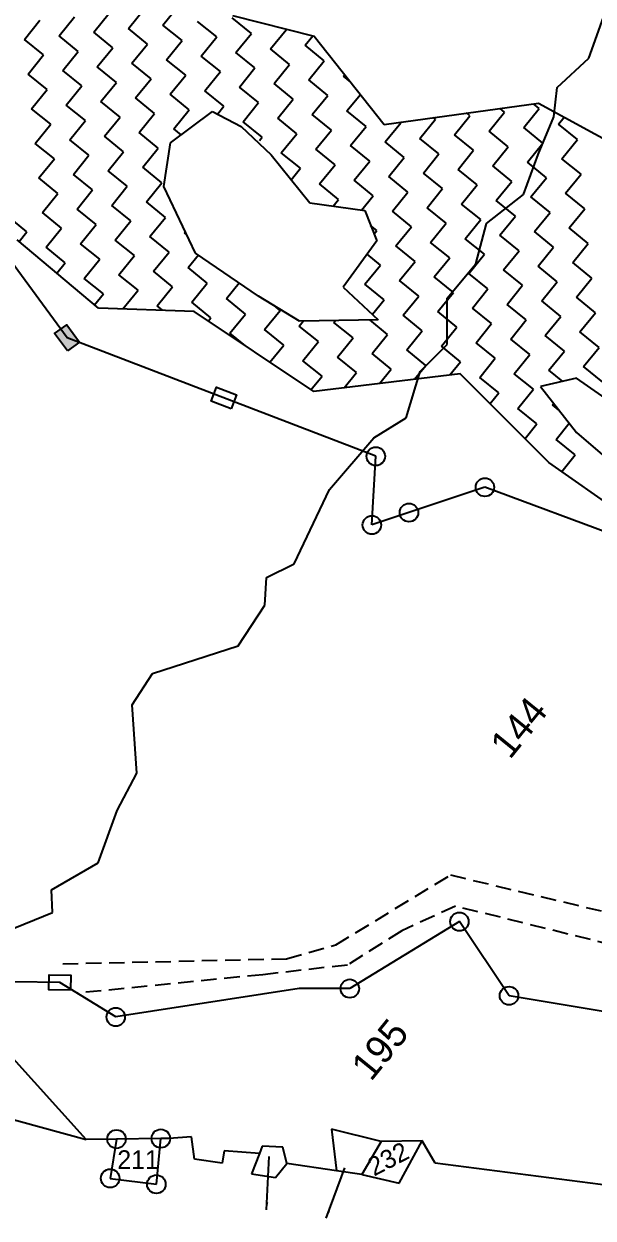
# Model space of a CAD drawing. Header units: metres. Extents: x 303647 to 308666, y 1943822 to 1947889.
# Drawn here: x 308099.1 to 308283.1, y 1945679.1 to 1946064.9 of the extents above; entities that cross this region are included whole.
import ezdxf

# ---------------------------------------------------------------- set-up
doc = ezdxf.new("R2010")
doc.units = ezdxf.units.M
doc.linetypes.add('DASHED', pattern=[0.75, 0.5, -0.25])
for name, color, linetype in [('LINE_CARTTRACK', 2, 'DASHED'), ('LINE_WATER', 4, 'Continuous'), ('OFF', 1, 'Continuous'), ('POLY_HATCH', 12, 'Continuous'), ('POLY_PARCEL', 6, 'Continuous'), ('POLY_ROAD', 30, 'Continuous'), ('POLY_WATER', 4, 'Continuous'), ('TEXT_PARCEL', 7, 'Continuous')]:
    doc.layers.add(name, color=color, linetype=linetype)
doc.styles.get("Standard").update_dxf_attribs({"font": 'simplex.shx'})
doc.styles.add('TEXT_MAP', font='')
doc.styles.get('TEXT_MAP').set_extended_font_data('Kruti Dev 050')
doc.dimstyles.get("Standard").update_dxf_attribs({"dimtxt": 0.18, "dimasz": 0.18, "dimexe": 0.18, "dimexo": 0.0625, "dimgap": 0.09, "dimtad": 0, "dimtih": 1, "dimtoh": 1, "dimdec": 4, "dimzin": 0, "dimdsep": 46, "dimtxsty": 'Standard', "dimcen": 0.09, "dimadec": 0, "dimazin": 0, "dimtfac": 1, "dimtdec": 4, "dimtofl": 0, "dimtmove": 0, "dimatfit": 3, "dimfxl": 1, "dimtolj": 1, "dimtzin": 0, "dimarcsym": 0})

msp = doc.modelspace()

# ---------------------------------------------------------------- hatches: boundary and pattern name
msp.add_hatch(color=256).paths.add_polyline_path([(308112.94, 1945967.72), (308109.05, 1945964.87), (308113.18, 1945959.24), (308117.07, 1945962.1)])

# ---------------------------------------------------------------- linework, layer by layer
for points in [[(308113.18, 1945959.24), (308109.05, 1945964.87), (308112.94, 1945967.72), (308117.07, 1945962.1)], [(308166.16, 1945940.54), (308159.64, 1945943.04), (308161.37, 1945947.55), (308167.88, 1945945.05)], [(308114.19, 1945752.76), (308107.22, 1945752.85), (308107.27, 1945757.67), (308114.25, 1945757.59)]]:
    msp.add_lwpolyline(points, close=True)
for centre in [(308212.86, 1945925.22), (308248.13, 1945915.21), (308223.58, 1945907.02), (308211.6, 1945903.02), (308239.88, 1945774.86), (308204.45, 1945753.22), (308255.93, 1945750.91), (308128.8, 1945744.04), (308129.05, 1945704.59), (308143.37, 1945704.77), (308127, 1945691.89), (308141.93, 1945690.01)]:
    msp.add_circle(centre, 2.99)
at = {"layer": 'LINE_CARTTRACK', "ltscale": 10}
for p, q in [((308199.92, 1945767.35), (308237.04, 1945789.94)), ((308237.04, 1945789.94), (308385.99, 1945754.26)), ((308238.6, 1945779.85), (308221.23, 1945771.89)), ((308376.89, 1945745.62), (308238.6, 1945779.85)), ((308221.23, 1945771.89), (308203.67, 1945760.83)), ((308183.98, 1945762.87), (308199.92, 1945767.35)), ((308111.65, 1945761.21), (308183.98, 1945762.87)), ((308176.32, 1945757.71), (308116.36, 1945751.74)), ((308203.67, 1945760.83), (308176.32, 1945757.71))]:
    msp.add_line(p, q, dxfattribs=at)
at = {"layer": 'LINE_WATER'}
for p, q in [((308281.67, 1946053.87), (308286.99, 1946068.62)), ((308271.48, 1946044.43), (308281.67, 1946053.87)), ((308270.43, 1946034.94), (308271.48, 1946044.43)), ((308265.35, 1946022.74), (308270.43, 1946034.94)), ((308260.6, 1946009.82), (308265.35, 1946022.74)), ((308248.64, 1946000.45), (308260.6, 1946009.82)), ((308245.17, 1945987.41), (308248.64, 1946000.45)), ((308235.92, 1945976.3), (308245.17, 1945987.41)), ((308235.94, 1945961.34), (308235.92, 1945976.3)), ((308227.21, 1945952.56), (308235.94, 1945961.34)), ((308222.67, 1945937.63), (308227.21, 1945952.56)), ((308212.17, 1945931.21), (308222.67, 1945937.63)), ((308197.92, 1945914.51), (308212.17, 1945931.21)), ((308186.46, 1945890.48), (308197.92, 1945914.51)), ((308177.54, 1945886), (308186.46, 1945890.48)), ((308176.94, 1945877.06), (308177.54, 1945886)), ((308168.4, 1945864), (308176.94, 1945877.06)), ((308140.67, 1945855.01), (308168.4, 1945864)), ((308134.1, 1945844.94), (308140.67, 1945855.01)), ((308135.63, 1945822.78), (308134.1, 1945844.94)), ((308129.27, 1945810.71), (308135.63, 1945822.78)), ((308123.15, 1945793.84), (308129.27, 1945810.71)), ((308108.07, 1945785.16), (308123.15, 1945793.84)), ((308108.32, 1945777.83), (308108.07, 1945785.16)), ((308093.23, 1945771.69), (308108.32, 1945777.83))]:
    msp.add_line(p, q, dxfattribs=at)
at = {"layer": 'OFF'}
for p, q in [((308087.55, 1945713.13), (308119.2, 1945704.46)), ((308220.37, 1945690.3), (308227.84, 1945704.02))]:
    msp.add_line(p, q, dxfattribs=at)
at = {"layer": 'POLY_HATCH', "linetype": 'Continuous'}
for p, q in [((308144.07, 1946064.57), (308149.09, 1946070.75)), ((308099.29, 1946059.92), (308104.31, 1946066.1)), ((308110.49, 1946061.08), (308115.5, 1946067.26)), ((308121.68, 1946062.24), (308126.7, 1946068.42)), ((308132.88, 1946063.41), (308137.89, 1946069.59)), ((308172.64, 1946061.88), (308166.46, 1946066.9)), ((308127.86, 1946057.23), (308121.68, 1946062.24)), ((308139.06, 1946058.39), (308132.88, 1946063.41)), ((308150.25, 1946059.55), (308144.07, 1946064.57)), ((308161.45, 1946060.72), (308155.27, 1946065.73)), ((308178.82, 1946056.86), (308183.84, 1946063.04)), ((308183.84, 1946063.04), (308183.52, 1946063.3)), ((308105.47, 1946054.9), (308099.29, 1946059.92)), ((308116.66, 1946056.06), (308110.49, 1946061.08)), ((308134.04, 1946052.21), (308139.06, 1946058.39)), ((308145.23, 1946053.37), (308150.25, 1946059.55)), ((308156.43, 1946054.54), (308161.45, 1946060.72)), ((308167.62, 1946055.7), (308172.64, 1946061.88)), ((308190.02, 1946058.03), (308192.46, 1946061.04)), ((308100.45, 1946048.72), (308105.47, 1946054.9)), ((308111.65, 1946049.89), (308116.66, 1946056.06)), ((308122.84, 1946051.05), (308127.86, 1946057.23)), ((308162.61, 1946049.52), (308156.43, 1946054.54)), ((308173.8, 1946050.68), (308167.62, 1946055.7)), ((308185, 1946051.85), (308178.82, 1946056.86)), ((308196.19, 1946053.01), (308190.02, 1946058.03)), ((308129.02, 1946046.03), (308122.84, 1946051.05)), ((308140.22, 1946047.2), (308134.04, 1946052.21)), ((308151.41, 1946048.36), (308145.23, 1946053.37)), ((308168.79, 1946044.5), (308173.8, 1946050.68)), ((308179.98, 1946045.67), (308185, 1946051.85)), ((308191.18, 1946046.83), (308196.19, 1946053.01)), ((308106.63, 1946043.71), (308100.45, 1946048.72)), ((308117.83, 1946044.87), (308111.65, 1946049.89)), ((308135.2, 1946041.02), (308140.22, 1946047.2)), ((308146.4, 1946042.18), (308151.41, 1946048.36)), ((308157.59, 1946043.34), (308162.61, 1946049.52)), ((308197.36, 1946041.81), (308191.18, 1946046.83)), ((308202.37, 1946047.99), (308202.8, 1946048.52)), ((308204.74, 1946046.07), (308202.37, 1946047.99)), ((308101.62, 1946037.53), (308106.63, 1946043.71)), ((308112.81, 1946038.69), (308117.83, 1946044.87)), ((308124.01, 1946039.85), (308129.02, 1946046.03)), ((308163.77, 1946038.33), (308157.59, 1946043.34)), ((308174.97, 1946039.49), (308168.79, 1946044.5)), ((308186.16, 1946040.65), (308179.98, 1946045.67)), ((308130.19, 1946034.84), (308124.01, 1946039.85)), ((308141.38, 1946036), (308135.2, 1946041.02)), ((308152.58, 1946037.16), (308146.4, 1946042.18)), ((308169.95, 1946033.31), (308174.97, 1946039.49)), ((308181.15, 1946034.47), (308186.16, 1946040.65)), ((308192.34, 1946035.64), (308197.36, 1946041.81)), ((308203.54, 1946036.8), (308207.87, 1946042.14)), ((308265.69, 1946037.6), (308263.79, 1946039.14)), ((308107.79, 1946032.51), (308101.62, 1946037.53)), ((308118.99, 1946033.67), (308112.81, 1946038.69)), ((308136.36, 1946029.82), (308141.38, 1946036)), ((308147.56, 1946030.98), (308152.58, 1946037.16)), ((308161.7, 1946035.77), (308163.77, 1946038.33)), ((308198.52, 1946030.62), (308192.34, 1946035.64)), ((308209.72, 1946031.78), (308203.54, 1946036.8)), ((308238.29, 1946029.09), (308243.3, 1946035.27)), ((308243.3, 1946035.27), (308242.22, 1946036.15)), ((308249.48, 1946030.25), (308254.5, 1946036.43)), ((308254.5, 1946036.43), (308253.01, 1946037.64)), ((308260.68, 1946031.42), (308265.69, 1946037.6)), ((308102.78, 1946026.33), (308107.79, 1946032.51)), ((308113.97, 1946027.49), (308118.99, 1946033.67)), ((308125.17, 1946028.66), (308130.19, 1946034.84)), ((308176.13, 1946028.29), (308169.95, 1946033.31)), ((308187.33, 1946029.46), (308181.15, 1946034.47)), ((308204.7, 1946025.6), (308209.72, 1946031.78)), ((308215.9, 1946026.77), (308220.91, 1946032.94)), ((308220.91, 1946032.94), (308220.66, 1946033.15)), ((308227.09, 1946027.93), (308232.11, 1946034.11)), ((308232.11, 1946034.11), (308231.44, 1946034.65)), ((308266.86, 1946026.4), (308260.68, 1946031.42)), ((308271.87, 1946032.58), (308273.7, 1946034.83)), ((308278.05, 1946027.56), (308271.87, 1946032.58)), ((308120.15, 1946022.48), (308113.97, 1946027.49)), ((308131.35, 1946023.64), (308125.17, 1946028.66)), ((308142.54, 1946024.8), (308136.36, 1946029.82)), ((308149.94, 1946029.05), (308147.56, 1946030.98)), ((308175.25, 1946027.21), (308176.13, 1946028.29)), ((308182.31, 1946023.28), (308187.33, 1946029.46)), ((308193.5, 1946024.44), (308198.52, 1946030.62)), ((308233.27, 1946022.91), (308227.09, 1946027.93)), ((308244.46, 1946024.08), (308238.29, 1946029.09)), ((308255.66, 1946025.24), (308249.48, 1946030.25)), ((308273.03, 1946021.38), (308278.05, 1946027.56)), ((308108.96, 1946021.32), (308102.78, 1946026.33)), ((308126.33, 1946017.46), (308131.35, 1946023.64)), ((308137.53, 1946018.63), (308142.54, 1946024.8)), ((308199.68, 1946019.42), (308193.5, 1946024.44)), ((308210.88, 1946020.59), (308204.7, 1946025.6)), ((308222.07, 1946021.75), (308215.9, 1946026.77)), ((308239.45, 1946017.9), (308244.46, 1946024.08)), ((308250.64, 1946019.06), (308255.66, 1946025.24)), ((308261.84, 1946020.22), (308266.86, 1946026.4)), ((308103.94, 1946015.14), (308108.96, 1946021.32)), ((308115.14, 1946016.3), (308120.15, 1946022.48)), ((308188.49, 1946018.26), (308182.31, 1946023.28)), ((308205.86, 1946014.41), (308210.88, 1946020.59)), ((308217.06, 1946015.57), (308222.07, 1946021.75)), ((308228.25, 1946016.73), (308233.27, 1946022.91)), ((308268.02, 1946015.21), (308261.84, 1946020.22)), ((308279.21, 1946016.37), (308273.03, 1946021.38)), ((308121.32, 1946011.28), (308115.14, 1946016.3)), ((308132.51, 1946012.45), (308126.33, 1946017.46)), ((308143.71, 1946013.61), (308137.53, 1946018.63)), ((308185.49, 1946014.57), (308188.49, 1946018.26)), ((308194.67, 1946013.24), (308199.68, 1946019.42)), ((308234.43, 1946011.72), (308228.25, 1946016.73)), ((308245.63, 1946012.88), (308239.45, 1946017.9)), ((308256.82, 1946014.04), (308250.64, 1946019.06)), ((308274.2, 1946010.19), (308279.21, 1946016.37)), ((308110.12, 1946010.12), (308103.94, 1946015.14)), ((308127.5, 1946006.27), (308132.51, 1946012.45)), ((308138.69, 1946007.43), (308143.71, 1946013.61)), ((308200.85, 1946008.23), (308194.67, 1946013.24)), ((308212.04, 1946009.39), (308205.86, 1946014.41)), ((308223.24, 1946010.55), (308217.06, 1946015.57)), ((308240.61, 1946006.7), (308245.63, 1946012.88)), ((308251.81, 1946007.86), (308256.82, 1946014.04)), ((308263, 1946009.03), (308268.02, 1946015.21)), ((308105.1, 1946003.94), (308110.12, 1946010.12)), ((308116.3, 1946005.1), (308121.32, 1946011.28)), ((308199.09, 1946006.06), (308200.85, 1946008.23)), ((308208.28, 1946004.75), (308212.04, 1946009.39)), ((308218.22, 1946004.37), (308223.24, 1946010.55)), ((308229.42, 1946005.54), (308234.43, 1946011.72)), ((308269.18, 1946004.01), (308263, 1946009.03)), ((308280.38, 1946005.17), (308274.2, 1946010.19)), ((308122.48, 1946000.09), (308116.3, 1946005.1)), ((308133.67, 1946001.25), (308127.5, 1946006.27)), ((308144.87, 1946002.41), (308138.69, 1946007.43)), ((308224.4, 1945999.36), (308218.22, 1946004.37)), ((308235.6, 1946000.52), (308229.42, 1946005.54)), ((308246.79, 1946001.68), (308240.61, 1946006.7)), ((308257.99, 1946002.85), (308251.81, 1946007.86)), ((308275.36, 1945998.99), (308280.38, 1946005.17)), ((308100.09, 1945997.76), (308093.91, 1946002.78)), ((308111.28, 1945998.92), (308105.1, 1946003.94)), ((308128.66, 1945995.07), (308133.67, 1946001.25)), ((308139.85, 1945996.23), (308144.87, 1946002.41)), ((308230.58, 1945994.34), (308235.6, 1946000.52)), ((308241.77, 1945995.51), (308246.79, 1946001.68)), ((308252.97, 1945996.67), (308257.99, 1946002.85)), ((308264.17, 1945997.83), (308269.18, 1946004.01)), ((308097.57, 1945994.66), (308100.09, 1945997.76)), ((308106.27, 1945992.75), (308111.28, 1945998.92)), ((308117.46, 1945993.91), (308122.48, 1946000.09)), ((308151.05, 1945997.4), (308151.32, 1945997.73)), ((308151.76, 1945996.82), (308151.05, 1945997.4)), ((308213.2, 1945998.2), (308211.19, 1945999.84)), ((308212.29, 1945997.07), (308213.2, 1945998.2)), ((308219.38, 1945993.18), (308224.4, 1945999.36)), ((308259.15, 1945991.65), (308252.97, 1945996.67)), ((308270.34, 1945992.82), (308264.17, 1945997.83)), ((308281.54, 1945993.98), (308275.36, 1945998.99)), ((308112.45, 1945987.73), (308106.27, 1945992.75)), ((308123.64, 1945988.89), (308117.46, 1945993.91)), ((308134.84, 1945990.06), (308128.66, 1945995.07)), ((308146.03, 1945991.22), (308139.85, 1945996.23)), ((308225.56, 1945988.16), (308219.38, 1945993.18)), ((308236.76, 1945989.33), (308230.58, 1945994.34)), ((308247.95, 1945990.49), (308241.77, 1945995.51)), ((308265.33, 1945986.64), (308270.34, 1945992.82)), ((308276.52, 1945987.8), (308281.54, 1945993.98)), ((308118.63, 1945982.71), (308123.64, 1945988.89)), ((308129.82, 1945983.88), (308134.84, 1945990.06)), ((308141.02, 1945985.04), (308146.03, 1945991.22)), ((308152.21, 1945986.2), (308155.5, 1945990.26)), ((308214.37, 1945987), (308210.07, 1945990.49)), ((308231.74, 1945983.15), (308236.76, 1945989.33)), ((308242.94, 1945984.31), (308247.95, 1945990.49)), ((308254.13, 1945985.47), (308259.15, 1945991.65)), ((308109.75, 1945984.41), (308112.45, 1945987.73)), ((308147.2, 1945980.02), (308141.02, 1945985.04)), ((308158.39, 1945981.19), (308152.21, 1945986.2)), ((308209.35, 1945980.82), (308214.37, 1945987)), ((308220.55, 1945981.98), (308225.56, 1945988.16)), ((308260.31, 1945980.46), (308254.13, 1945985.47)), ((308271.51, 1945981.62), (308265.33, 1945986.64)), ((308282.7, 1945982.78), (308276.52, 1945987.8)), ((308124.8, 1945977.7), (308118.63, 1945982.71)), ((308136, 1945978.86), (308129.82, 1945983.88)), ((308153.37, 1945975.01), (308158.39, 1945981.19)), ((308164.57, 1945976.17), (308168.7, 1945981.26)), ((308226.73, 1945976.97), (308220.55, 1945981.98)), ((308237.92, 1945978.13), (308231.74, 1945983.15)), ((308249.12, 1945979.29), (308242.94, 1945984.31)), ((308266.49, 1945975.44), (308271.51, 1945981.62)), ((308277.69, 1945976.6), (308282.7, 1945982.78)), ((308121.94, 1945974.16), (308124.8, 1945977.7)), ((308131.11, 1945972.83), (308136, 1945978.86)), ((308142.18, 1945973.84), (308147.2, 1945980.02)), ((308215.53, 1945975.81), (308209.35, 1945980.82)), ((308232.91, 1945971.95), (308237.92, 1945978.13)), ((308244.1, 1945973.11), (308249.12, 1945979.29)), ((308255.3, 1945974.28), (308260.31, 1945980.46)), ((308143.96, 1945972.4), (308142.18, 1945973.84)), ((308159.55, 1945969.99), (308153.37, 1945975.01)), ((308170.75, 1945971.15), (308164.57, 1945976.17)), ((308181.94, 1945972.32), (308179.97, 1945973.92)), ((308211.74, 1945971.13), (308215.53, 1945975.81)), ((308221.71, 1945970.79), (308226.73, 1945976.97)), ((308261.47, 1945969.26), (308255.3, 1945974.28)), ((308272.67, 1945970.42), (308266.49, 1945975.44)), ((308283.87, 1945971.59), (308277.69, 1945976.6)), ((308158.73, 1945968.97), (308159.55, 1945969.99)), ((308165.73, 1945964.97), (308170.75, 1945971.15)), ((308176.93, 1945966.14), (308181.94, 1945972.32)), ((308227.89, 1945965.77), (308221.71, 1945970.79)), ((308239.08, 1945966.94), (308232.91, 1945971.95)), ((308250.28, 1945968.1), (308244.1, 1945973.11)), ((308267.65, 1945964.25), (308272.67, 1945970.42)), ((308278.85, 1945965.41), (308283.87, 1945971.59)), ((308183.11, 1945961.12), (308176.93, 1945966.14)), ((308188.12, 1945967.3), (308189.43, 1945968.91)), ((308194.3, 1945962.28), (308188.12, 1945967.3)), ((308199.32, 1945968.46), (308199.84, 1945969.11)), ((308205.5, 1945963.45), (308199.32, 1945968.46)), ((308216.69, 1945964.61), (308210.9, 1945969.31)), ((308222.87, 1945959.59), (308227.89, 1945965.77)), ((308234.07, 1945960.76), (308239.08, 1945966.94)), ((308245.26, 1945961.92), (308250.28, 1945968.1)), ((308256.46, 1945963.08), (308261.47, 1945969.26)), ((308170.71, 1945960.93), (308165.73, 1945964.97)), ((308189.29, 1945956.1), (308194.3, 1945962.28)), ((308200.48, 1945957.27), (308205.5, 1945963.45)), ((308211.68, 1945958.43), (308216.69, 1945964.61)), ((308251.44, 1945956.9), (308245.26, 1945961.92)), ((308262.64, 1945958.07), (308256.46, 1945963.08)), ((308273.83, 1945959.23), (308267.65, 1945964.25)), ((308285.03, 1945960.39), (308278.85, 1945965.41)), ((308178.64, 1945955.61), (308183.11, 1945961.12)), ((308217.86, 1945953.41), (308211.68, 1945958.43)), ((308229.05, 1945954.58), (308222.87, 1945959.59)), ((308240.25, 1945955.74), (308234.07, 1945960.76)), ((308257.62, 1945951.89), (308262.64, 1945958.07)), ((308268.82, 1945953.05), (308273.83, 1945959.23)), ((308280.01, 1945954.21), (308285.03, 1945960.39)), ((308195.47, 1945951.09), (308189.29, 1945956.1)), ((308206.66, 1945952.25), (308200.48, 1945957.27)), ((308225.42, 1945950.11), (308229.05, 1945954.58)), ((308236.81, 1945951.5), (308240.25, 1945955.74)), ((308246.43, 1945950.72), (308251.44, 1945956.9)), ((308286.19, 1945949.2), (308280.01, 1945954.21)), ((308191.91, 1945946.71), (308195.47, 1945951.09)), ((308202.65, 1945947.32), (308206.66, 1945952.25)), ((308214.04, 1945948.71), (308217.86, 1945953.41)), ((308252.61, 1945945.71), (308246.43, 1945950.72)), ((308263.8, 1945946.87), (308257.62, 1945951.89)), ((308273.3, 1945949.41), (308268.82, 1945953.05)), ((308258.78, 1945940.69), (308263.8, 1945946.87)), ((308249.81, 1945942.26), (308252.61, 1945945.71)), ((308264.96, 1945935.68), (308258.78, 1945940.69)), ((308269.98, 1945941.85), (308270.34, 1945942.3)), ((308271.92, 1945940.28), (308269.98, 1945941.85)), ((308261.12, 1945930.94), (308264.96, 1945935.68)), ((308271.14, 1945930.66), (308275.37, 1945935.87)), ((308277.32, 1945925.64), (308271.14, 1945930.66)), ((308272.98, 1945920.29), (308277.32, 1945925.64))]:
    msp.add_line(p, q, dxfattribs=at)
at = {"layer": 'POLY_HATCH'}
for p, q in [((308166.55, 1946067.59), (308192.94, 1946060.92)), ((308192.94, 1946060.92), (308215.58, 1946032.44)), ((308215.58, 1946032.44), (308265.4, 1946039.36)), ((308265.4, 1946039.36), (308303.53, 1946018.5)), ((308146.53, 1946026.49), (308160.05, 1946036.64)), ((308160.05, 1946036.64), (308169.3, 1946031.78)), ((308169.3, 1946031.78), (308178.99, 1946022.59)), ((308144.34, 1946012.41), (308146.53, 1946026.49)), ((308178.99, 1946022.59), (308191.52, 1946007.13)), ((308154.58, 1945990.89), (308144.34, 1946012.41)), ((308191.52, 1946007.13), (308209.27, 1946004.61)), ((308209.27, 1946004.61), (308213.2, 1945994.82)), ((308123.2, 1945973.1), (308096.93, 1945995.2)), ((308213.2, 1945994.82), (308202.36, 1945979.84)), ((308174.96, 1945976.98), (308154.58, 1945990.89)), ((308202.36, 1945979.84), (308213.64, 1945969.36)), ((308188.19, 1945968.89), (308174.96, 1945976.98)), ((308154.14, 1945972.05), (308123.2, 1945973.1)), ((308192.8, 1945946.11), (308154.14, 1945972.05)), ((308213.64, 1945969.36), (308188.19, 1945968.89)), ((308240.17, 1945951.91), (308192.8, 1945946.11)), ((308268.83, 1945923.21), (308240.17, 1945951.91)), ((308277.77, 1945950.45), (308266.08, 1945947.74)), ((308289.46, 1945942.32), (308277.77, 1945950.45)), ((308266.08, 1945947.74), (308277.72, 1945932.87)), ((308277.72, 1945932.87), (308293.31, 1945919.53)), ((308304.86, 1945897.85), (308268.83, 1945923.21))]:
    msp.add_line(p, q, dxfattribs=at)
at = {"layer": 'POLY_PARCEL'}
for p, q in [((308113.06, 1945963.48), (308093.88, 1945989.63)), ((308212.86, 1945925.22), (308113.06, 1945963.48)), ((308211.6, 1945903.02), (308212.86, 1945925.22)), ((308248.13, 1945915.21), (308211.6, 1945903.02)), ((308370.22, 1945869.89), (308248.13, 1945915.21)), ((308239.88, 1945774.86), (308204.45, 1945753.22)), ((308255.93, 1945750.91), (308239.88, 1945774.86)), ((308110.73, 1945755.22), (308096.19, 1945755.39)), ((308128.8, 1945744.04), (308110.73, 1945755.22)), ((308188.05, 1945753.3), (308128.8, 1945744.04)), ((308204.45, 1945753.22), (308188.05, 1945753.3)), ((308356.04, 1945734.21), (308255.93, 1945750.91)), ((308214.59, 1945703.86), (308198.51, 1945707.78)), ((308198.51, 1945707.78), (308200.11, 1945694.36)), ((308143.37, 1945704.77), (308129.05, 1945704.59)), ((308214.59, 1945703.86), (308208.33, 1945693.13)), ((308227.84, 1945704.02), (308214.59, 1945703.86)), ((308176.18, 1945702.31), (308175.27, 1945699.98)), ((308182.84, 1945702.02), (308176.18, 1945702.31)), ((308184.12, 1945696.75), (308182.84, 1945702.02))]:
    msp.add_line(p, q, dxfattribs=at)
at = {"layer": 'POLY_ROAD'}
msp.add_line((308119.2, 1945704.46), (308093.67, 1945732.76), dxfattribs=at)
at = {"layer": 'POLY_WATER'}
for p, q in [((308129.05, 1945704.59), (308119.2, 1945704.46)), ((308129.05, 1945704.59), (308127, 1945691.89)), ((308141.93, 1945690.01), (308143.37, 1945704.77)), ((308145.94, 1945704.8), (308143.37, 1945704.77)), ((308153.26, 1945705.32), (308145.94, 1945704.8)), ((308154.26, 1945698.05), (308153.26, 1945705.32)), ((308232.02, 1945696.84), (308227.84, 1945704.02)), ((308163.8, 1945700.77), (308163.23, 1945696.78)), ((308175.27, 1945699.98), (308163.8, 1945700.77)), ((308175.27, 1945699.98), (308172.68, 1945693.34)), ((308163.23, 1945696.78), (308154.26, 1945698.05)), ((308180.42, 1945692.18), (308184.12, 1945696.75)), ((308200.11, 1945694.36), (308184.12, 1945696.75)), ((308300.5, 1945688.02), (308232.02, 1945696.84)), ((308127, 1945691.89), (308141.93, 1945690.01)), ((308172.68, 1945693.34), (308180.42, 1945692.18)), ((308208.33, 1945693.13), (308200.11, 1945694.36)), ((308208.33, 1945693.13), (308220.37, 1945690.3))]:
    msp.add_line(p, q, dxfattribs=at)

# ---------------------------------------------------------------- texts
at = {"layer": 'TEXT_PARCEL', "style": 'TEXT_MAP'}
for s, height, rotation, p in [('144', 9.024, 50.9303, (308256.2, 1945826.99)), ('195', 9.024, 50.9303, (308211.3, 1945722.95)), ('232', 6.016, 27.3157, (308212.28, 1945692.46)), ('211', 6.016, 0.039, (308129.31, 1945694.95))]:
    msp.add_text(s, height=height, rotation=rotation, dxfattribs=at).set_placement(p)

# ---------------------------------------------------------------- leaders
for points in [[(308177.57, 1945681.69), (308178.43, 1945698.99)], [(308196.82, 1945679.05), (308202.83, 1945695.3)]]:
    msp.add_leader(points, dimstyle='Standard', override={"dimtxt": 2.5, "dimasz": 2.5, "dimexe": 1.25, "dimexo": 0.625, "dimgap": 0.625, "dimtad": 1, "dimtih": 0, "dimtoh": 0, "dimzin": 8, "dimcen": 2.5, "dimtofl": 1})

doc.saveas('drawing.dxf')
